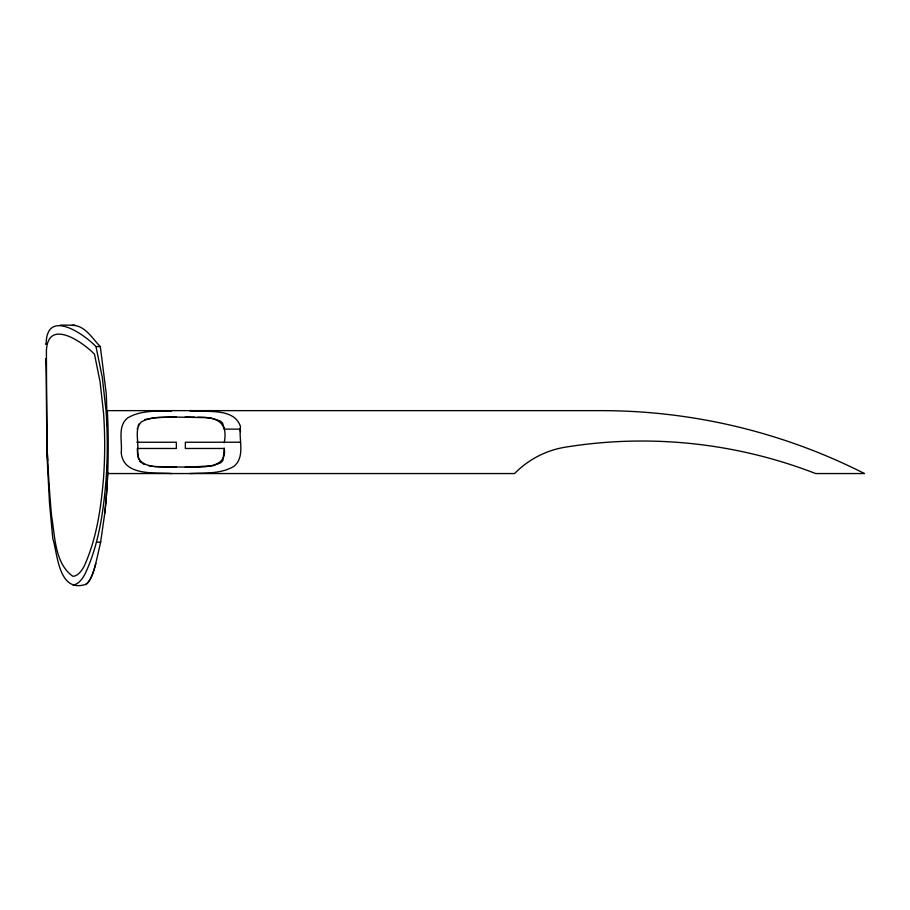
<?xml version="1.0" encoding="UTF-8"?>
<svg xmlns="http://www.w3.org/2000/svg" width="910" height="910" viewBox="0 0 910 910"><rect width="100%" height="100%" fill="white"/><g stroke="black" fill="none" stroke-linecap="round" stroke-linejoin="round"><path stroke-width="1.36" d="M107.721 472.313A146.1 30.337 -90 0 1 104.775 513.103L100.646 542.178L95.778 563.483A124.886 21.271 90 0 1 85.506 584.482C58.479 592.842 57.785 554.395 52.78 538.481L49.493 502.9L47.138 457.935A266.493 7.109 -90 0 1 46.296 379.697A31.827 0.853 90 0 0 45.5 358.733M72.914 584.868L75.041 584.504A128.481 30.553 -90 0 0 85.062 573.926C98.769 544.703 103.365 512.137 106.026 480.241A142.722 41.291 -90 0 0 106.026 410.637L102.352 377.764L95.994 346.585C83.618 333.697 46.319 308.024 46.137 344.219L45.5 344.219M138.036 426.221L138.775 424.071M144.679 419.533L155.405 417.656L172.855 417.03L206.297 417.656L212.496 418.441L220.254 421.023L222.563 422.991L224.406 429.122L240.479 429.122M72.356 325.382C84.983 325.177 92.342 338.622 100.316 346.585L106.277 393.848L107.357 426.016M189.792 473.553C204.625 472.79 221.005 474.201 234.2 466.17C245.529 456.365 238.465 439.257 240.479 426.528C234.075 407.032 205.762 412.81 189.792 410.637L200.28 410.876M161.115 410.854L171.91 410.637C157.077 411.4 140.686 410.012 127.491 418.043C117.276 426.415 122.52 441.304 121.212 452.509C123.078 476.453 155.03 472.256 171.91 473.553M176.449 417.03C164.79 417.599 152.027 416.029 141.403 421.876C133.963 429.281 139.15 441.68 137.49 450.86C136.375 470.914 163.891 466.011 176.449 467.16M185.253 467.16C198.801 466.796 227.875 470.129 224.213 448.175M60.242 325.132L74.927 325.132M95.994 346.585L100.316 346.585M136.773 442.237L176.358 442.237L176.358 448.471L137.296 448.471L138.593 459.209M240.479 442.237L185.344 442.237L185.344 448.471L224.406 448.471L222.848 460.596L220.732 462.78L213.054 465.704L188.836 467.16L153.847 466.546M96.471 542.178L100.646 542.178M185.253 417.03L194.922 417.167M197.686 417.212C216.182 416.871 228.433 421.614 224.213 442.795M148.649 465.704L152.55 466.329M144.201 464.441L139.56 461.325M240.138 428.963L240.479 431.681M47.354 453.533L46.99 429.406A257.917 6.882 90 0 1 46.399 350.896C47.752 317.488 83.049 342.262 94.492 354.217L100.043 381.665L103.513 412.639A134.509 38.914 -90 0 1 103.513 478.239C100.976 508.121 96.676 538.618 84.198 566.134A119.46 28.415 90 0 1 74.87 575.962L72.925 576.314C54.623 563.495 55.089 536.308 51.574 515.97A258.19 20.646 -90 0 1 47.354 453.533A258.19 20.646 90 0 0 47.718 460.767M137.296 428.382L137.296 429.122M107.357 465.169L107.357 473.553L514.594 473.553A91.262 91.262 0 0 1 565.394 447.163A480.241 480.241 0 0 1 815.656 473.553L864.5 473.553A582.32 582.32 0 0 0 601.226 410.637L107.357 410.637A146.032 30.326 90 0 1 104.775 513.103M95.778 563.495A124.886 21.271 -90 0 1 85.506 584.482"/></g></svg>
